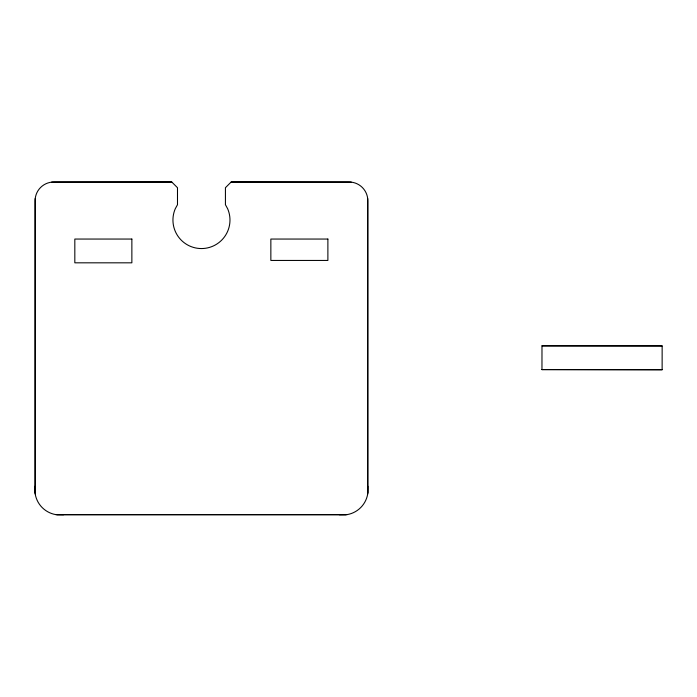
<?xml version="1.0" encoding="UTF-8"?>
<svg xmlns="http://www.w3.org/2000/svg" width="697" height="697" viewBox="0 0 697 697"><rect width="100%" height="100%" fill="white"/><g stroke="black" fill="none" stroke-linecap="round" stroke-linejoin="round"><path stroke-width="1.05" d="M63.619 514.726L55.865 514.63A25.188 25.188 0 0 1 35.198 493.973L35.225 198.532M541.961 369.593L541.987 345.834L659.658 345.834L662.15 345.956L662.133 369.724L541.961 369.593L662.133 369.724M35.103 486.21L35.198 493.973M339.291 514.726L347.054 514.63A25.205 25.205 0 0 0 367.711 493.973L367.816 486.21M367.816 492.884L367.816 201.032A18.697 18.697 0 0 0 348.805 182.022L231.134 182.022L225.427 187.72L225.427 204.709L227.631 208.717A28.516 28.516 0 0 1 201.459 248.559A28.516 28.516 0 0 1 175.287 208.717L177.491 204.709L177.491 187.72L171.784 182.022L54.113 182.022A18.697 18.697 0 0 0 35.103 201.032L35.103 492.927M51.622 182.144L171.784 182.022M55.865 514.63L347.054 514.63M56.901 514.726L345.965 514.726M231.134 182.022L351.297 182.144M541.987 345.834L662.15 345.956M367.685 198.532L367.711 493.973M131.864 239.054L74.823 239.054L74.823 262.821L131.864 262.821L131.864 239.054M327.886 239.054L270.854 239.054L270.854 260.443L327.886 260.443L327.886 239.054"/></g></svg>
